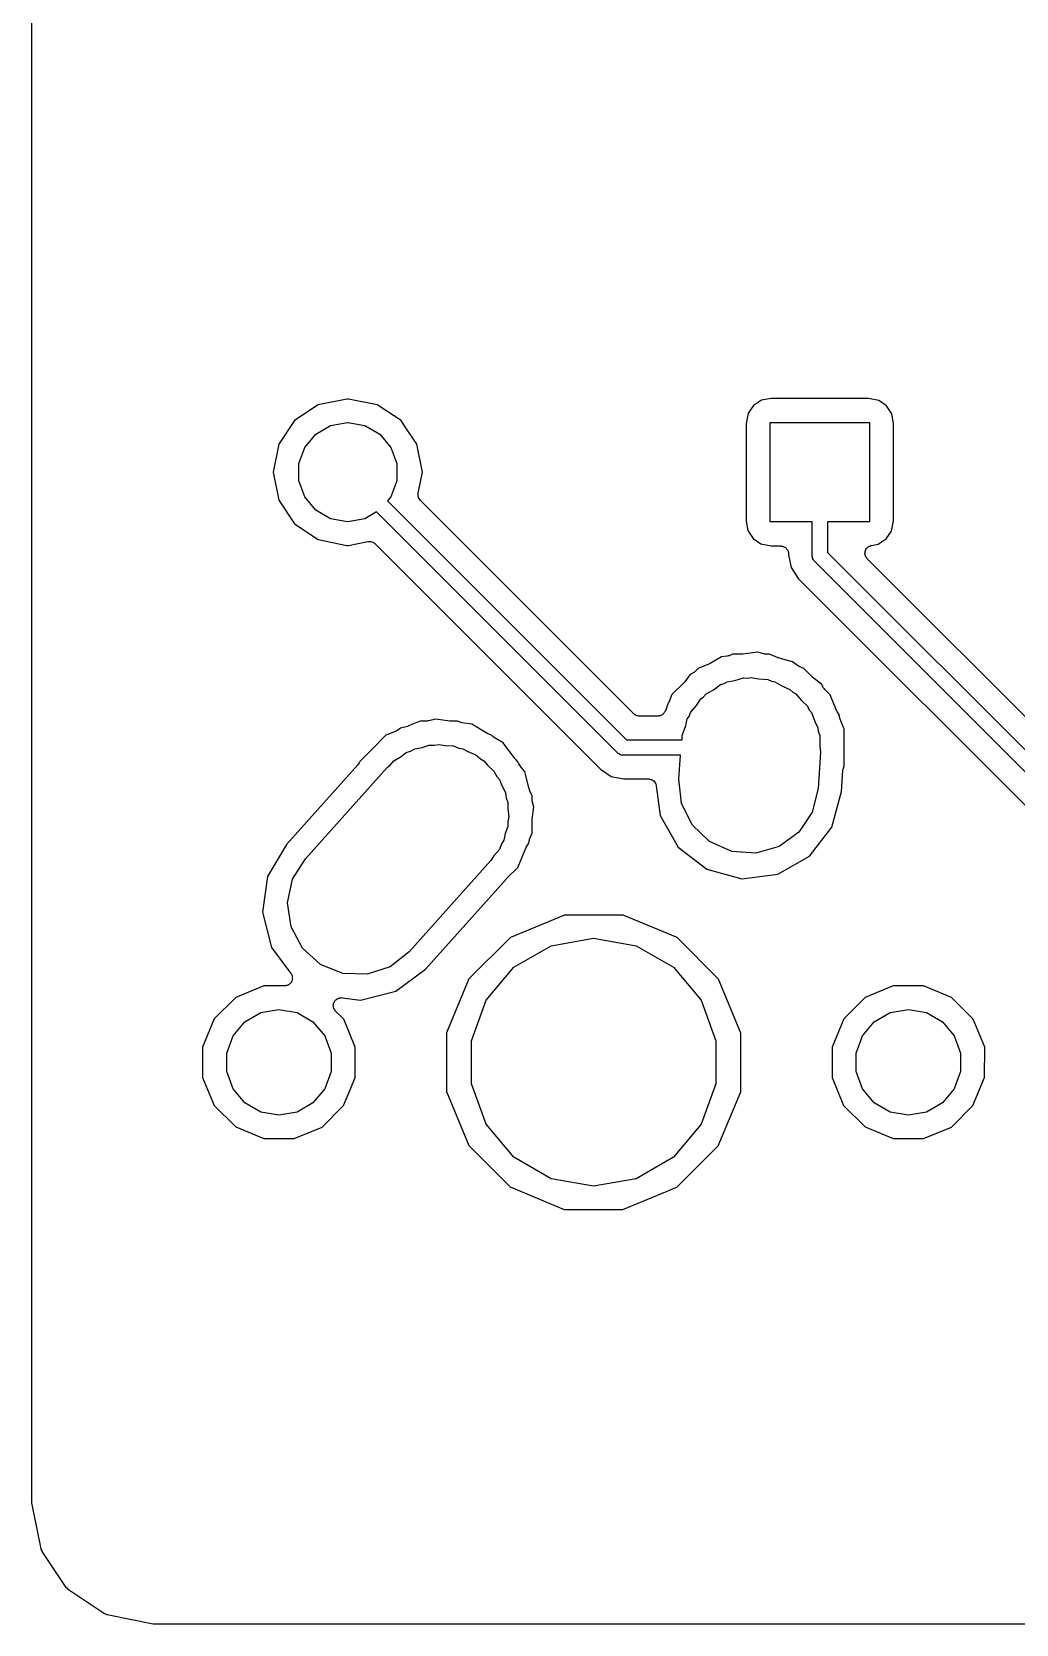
# Model space of a CAD drawing. Extents: x 29 to 257, y -104 to -29.
# Drawn here: x 29.03 to 44.92, y -104.32 to -78.62 of the extents above; entities that cross this region are included whole.
import ezdxf

# ---------------------------------------------------------------- set-up
doc = ezdxf.new("R2010")
doc.units = 0
doc.header["$MEASUREMENT"] = 0
doc.layers.add('BLACK', color=7, linetype='CONTINUOUS')

msp = doc.modelspace()

# ---------------------------------------------------------------- linework, layer by layer
at = {"layer": 'Black'}
for p, q in [((29.031, -79.0512), (29.031, -76.4691)), ((29.031, -85.725), (29.031, -79.0512)), ((34.1181, -84.544), (33.6546, -84.6362)), ((34.1444, -84.544), (34.1181, -84.544)), ((34.6079, -84.6362), (34.1444, -84.544)), ((40.9631, -84.534), (40.8109, -84.5627)), ((42.5385, -84.534), (40.9631, -84.534)), ((42.7023, -84.5672), (42.5385, -84.534)), ((33.6546, -84.6362), (33.2723, -84.8917)), ((34.9902, -84.8917), (34.6079, -84.6362)), ((40.5935, -84.7739), (40.5603, -84.9377)), ((40.6804, -84.6466), (40.5935, -84.7739)), ((40.8109, -84.5627), (40.6804, -84.6466)), ((42.8296, -84.6542), (42.7023, -84.5672)), ((42.9136, -84.7846), (42.8296, -84.6542)), ((42.9422, -84.9368), (42.9136, -84.7846)), ((33.2723, -84.8917), (33.0168, -85.274)), ((33.614, -85.1122), (33.8546, -84.9732)), ((33.8546, -84.9732), (34.1282, -84.925)), ((34.1282, -84.925), (34.1343, -84.925)), ((34.1343, -84.925), (34.4079, -84.9732)), ((34.4079, -84.9732), (34.6485, -85.1122)), ((35.0596, -84.9956), (34.9902, -84.8917)), ((35.2457, -85.274), (35.0596, -84.9956)), ((40.5603, -84.9377), (40.5603, -86.5132)), ((40.9512, -86.525), (40.9512, -84.925)), ((40.9512, -84.925), (42.5512, -84.925)), ((42.5512, -84.925), (42.5512, -86.525)), ((42.9422, -86.2217), (42.9422, -84.9368)), ((33.0168, -85.274), (32.9271, -85.725)), ((33.3403, -85.5861), (33.4354, -85.325)), ((33.4354, -85.325), (33.614, -85.1122)), ((34.6485, -85.1122), (34.8271, -85.325)), ((34.8271, -85.325), (34.9222, -85.5861)), ((35.3354, -85.725), (35.2457, -85.274)), ((29.031, -95.5191), (29.031, -85.725)), ((32.9271, -85.725), (33.0168, -86.176)), ((33.3403, -85.8639), (33.3403, -85.5861)), ((34.9222, -85.5861), (34.9222, -85.8639)), ((35.2676, -86.0659), (35.3354, -85.725)), ((33.4354, -86.125), (33.3403, -85.8639)), ((34.9222, -85.8639), (34.8271, -86.125)), ((35.2656, -86.1018), (35.2672, -86.0839)), ((35.2672, -86.0839), (35.2676, -86.0659)), ((33.0168, -86.176), (33.2723, -86.5583)), ((33.614, -86.3378), (33.4354, -86.125)), ((33.8546, -86.4768), (33.614, -86.3378)), ((34.8271, -86.125), (34.7728, -86.1898)), ((34.7728, -86.1898), (38.628, -90.045)), ((35.2667, -86.1058), (35.2656, -86.1018)), ((35.2666, -86.11), (35.2667, -86.1058)), ((35.2724, -86.127), (35.2666, -86.11)), ((35.277, -86.1444), (35.2724, -86.127)), ((35.2794, -86.1478), (35.277, -86.1444)), ((35.2808, -86.1518), (35.2794, -86.1478)), ((35.292, -86.1658), (35.2808, -86.1518)), ((35.3023, -86.1805), (35.292, -86.1658)), ((38.7486, -89.6268), (35.3023, -86.1805)), ((42.9422, -86.5123), (42.9422, -86.2217)), ((33.2723, -86.5583), (33.6546, -86.8138)), ((34.1282, -86.525), (33.8546, -86.4768)), ((34.1343, -86.525), (34.1282, -86.525)), ((34.4079, -86.4768), (34.1343, -86.525)), ((34.597, -86.3676), (34.4079, -86.4768)), ((38.4879, -90.2584), (34.597, -86.3676)), ((40.5603, -86.5132), (40.5889, -86.6654)), ((41.6262, -86.525), (40.9512, -86.525)), ((41.6262, -87.0725), (41.6262, -86.525)), ((42.5512, -86.525), (41.8762, -86.525)), ((41.8762, -86.525), (41.8762, -87.0207)), ((42.909, -86.6761), (42.9422, -86.5123)), ((33.6546, -86.8138), (34.1181, -86.906)), ((34.1444, -86.906), (34.455, -86.8442)), ((34.455, -86.8442), (34.473, -86.8438)), ((34.473, -86.8438), (34.4909, -86.8422)), ((34.4909, -86.8422), (34.4949, -86.8433)), ((34.4949, -86.8433), (34.4991, -86.8432)), ((34.4991, -86.8432), (34.5161, -86.849)), ((34.5161, -86.849), (34.5335, -86.8537)), ((34.5335, -86.8537), (34.5369, -86.8561)), ((34.5369, -86.8561), (34.5409, -86.8574)), ((34.5409, -86.8574), (34.5549, -86.8687)), ((34.5549, -86.8687), (34.5696, -86.879)), ((40.5889, -86.6654), (40.6729, -86.7958)), ((40.6729, -86.7958), (40.8002, -86.8828)), ((42.6916, -86.8873), (42.8221, -86.8034)), ((42.8221, -86.8034), (42.909, -86.6761)), ((34.1181, -86.906), (34.1444, -86.906)), ((34.5696, -86.879), (38.2096, -90.519)), ((40.8002, -86.8828), (40.964, -86.916)), ((40.964, -86.916), (41.1182, -86.916)), ((41.1182, -86.916), (41.1292, -86.9179)), ((41.1292, -86.9179), (41.1403, -86.9179)), ((41.1403, -86.9179), (41.1507, -86.9217)), ((41.1507, -86.9217), (41.1617, -86.9236)), ((41.1617, -86.9236), (41.1713, -86.9292)), ((41.1713, -86.9292), (41.1818, -86.933)), ((41.1818, -86.933), (41.1903, -86.9401)), ((41.1903, -86.9401), (41.1999, -86.9457)), ((41.1999, -86.9457), (41.207, -86.9542)), ((41.207, -86.9542), (41.2155, -86.9613)), ((41.2155, -86.9613), (41.2211, -86.9709)), ((41.2211, -86.9709), (41.2282, -86.9795)), ((41.2282, -86.9795), (41.232, -86.9899)), ((41.232, -86.9899), (41.2376, -86.9995)), ((41.2376, -86.9995), (41.2395, -87.0105)), ((41.2395, -87.0105), (41.2433, -87.0209)), ((41.2433, -87.0209), (41.2433, -87.032)), ((41.2433, -87.032), (41.2452, -87.043)), ((41.2452, -87.043), (41.2452, -87.06)), ((41.2452, -87.06), (41.2861, -87.2652)), ((41.6272, -87.0779), (41.6262, -87.0725)), ((41.6267, -87.0834), (41.6272, -87.0779)), ((41.631, -87.0992), (41.6267, -87.0834)), ((41.6338, -87.1153), (41.631, -87.0992)), ((41.6365, -87.12), (41.6338, -87.1153)), ((41.638, -87.1253), (41.6365, -87.12)), ((41.6473, -87.1387), (41.638, -87.1253)), ((41.8762, -87.0207), (47.7134, -92.8579)), ((42.4795, -87.034), (42.4823, -87.0169)), ((42.4804, -87.0388), (42.4795, -87.034)), ((42.48, -87.0436), (42.4804, -87.0388)), ((42.4845, -87.0603), (42.48, -87.0436)), ((42.4823, -87.0169), (42.4838, -86.9997)), ((42.4838, -86.9997), (42.4859, -86.9953)), ((42.4877, -87.0774), (42.4845, -87.0603)), ((42.4859, -86.9953), (42.4867, -86.9905)), ((42.4867, -86.9905), (42.4952, -86.9754)), ((42.4901, -87.0815), (42.4877, -87.0774)), ((42.4914, -87.0862), (42.4901, -87.0815)), ((42.5013, -87.1004), (42.4914, -87.0862)), ((42.4952, -86.9754), (42.5025, -86.9597)), ((42.5102, -87.1153), (42.5013, -87.1004)), ((42.5025, -86.9597), (42.5059, -86.9563)), ((42.5059, -86.9563), (42.5083, -86.952)), ((42.5083, -86.952), (42.5214, -86.9408)), ((42.5139, -87.1184), (42.5102, -87.1153)), ((42.5167, -87.1224), (42.5139, -87.1184)), ((46.3122, -90.9179), (42.5167, -87.1224)), ((42.5214, -86.9408), (42.5337, -86.9285)), ((42.5337, -86.9285), (42.5381, -86.9265)), ((42.5381, -86.9265), (42.5417, -86.9233)), ((42.5417, -86.9233), (42.5579, -86.9172)), ((42.5579, -86.9172), (42.5736, -86.9099)), ((42.5736, -86.9099), (42.5785, -86.9095)), ((42.5785, -86.9095), (42.583, -86.9077)), ((42.583, -86.9077), (42.6916, -86.8873)), ((41.2861, -87.2652), (41.4023, -87.4391)), ((41.6555, -87.1529), (41.6473, -87.1387)), ((41.6597, -87.1564), (41.6555, -87.1529)), ((41.6629, -87.1609), (41.6597, -87.1564)), ((47.5, -92.998), (41.6629, -87.1609)), ((41.4023, -87.4391), (47.0818, -93.1186)), ((40.3418, -88.6637), (40.2853, -88.6871)), ((40.4927, -88.6639), (40.3418, -88.6637)), ((40.5008, -88.6625), (40.4927, -88.6639)), ((40.509, -88.6628), (40.5008, -88.6625)), ((40.746, -88.6325), (40.509, -88.6628)), ((40.8466, -88.6598), (40.746, -88.6325)), ((40.8633, -88.6613), (40.8466, -88.6598)), ((40.8798, -88.6642), (40.8633, -88.6613)), ((40.9409, -88.6643), (40.8798, -88.6642)), ((41.0803, -88.7222), (40.9409, -88.6643)), ((39.788, -88.8925), (39.7296, -88.9509)), ((39.9682, -88.8181), (39.788, -88.8925)), ((39.9751, -88.8137), (39.9682, -88.8181)), ((39.9828, -88.8109), (39.9751, -88.8137)), ((40.1642, -88.707), (39.9828, -88.8109)), ((40.2529, -88.6957), (40.1642, -88.707)), ((40.2689, -88.6907), (40.2529, -88.6957)), ((40.2853, -88.6871), (40.2689, -88.6907)), ((41.0883, -88.7239), (41.0803, -88.7222)), ((41.0957, -88.7274), (41.0883, -88.7239)), ((41.3122, -88.7862), (41.0957, -88.7274)), ((41.3889, -88.8455), (41.3122, -88.7862)), ((41.4038, -88.8533), (41.3889, -88.8455)), ((41.4179, -88.8623), (41.4038, -88.8533)), ((41.4942, -88.894), (41.4179, -88.8623)), ((41.6319, -89.032), (41.4942, -88.894)), ((39.5595, -89.1207), (39.364, -89.3158)), ((39.5642, -89.114), (39.5595, -89.1207)), ((39.5702, -89.1085), (39.5642, -89.114)), ((39.6551, -88.9986), (39.5702, -89.1085)), ((39.703, -88.9712), (39.6551, -88.9986)), ((39.7158, -88.9605), (39.703, -88.9712)), ((39.7296, -88.9509), (39.7158, -88.9605)), ((40.0337, -89.2358), (40.1462, -89.1539)), ((40.1462, -89.1539), (40.2048, -89.1371)), ((40.2048, -89.1371), (40.2538, -89.1088)), ((40.2538, -89.1088), (40.381, -89.0864)), ((40.381, -89.0864), (40.5217, -89.0459)), ((40.5217, -89.0459), (40.5856, -89.0503)), ((40.5856, -89.0503), (40.64, -89.0407)), ((40.64, -89.0407), (40.7642, -89.0626)), ((40.7642, -89.0626), (40.9115, -89.0728)), ((40.9115, -89.0728), (40.9705, -89.099)), ((40.9705, -89.099), (41.0262, -89.1088)), ((41.0262, -89.1088), (41.1382, -89.1734)), ((41.1382, -89.1734), (41.2686, -89.2313)), ((41.6386, -89.0367), (41.6319, -89.032)), ((41.6441, -89.0427), (41.6386, -89.0367)), ((41.7764, -89.1449), (41.6441, -89.0427)), ((41.8107, -89.2048), (41.7764, -89.1449)), ((39.3171, -89.4289), (39.3081, -89.443)), ((39.364, -89.3158), (39.3171, -89.4289)), ((39.7596, -89.4891), (39.8304, -89.3839)), ((39.8304, -89.3839), (39.8752, -89.3512)), ((39.8752, -89.3512), (39.9141, -89.3049)), ((39.9141, -89.3049), (40.0337, -89.2358)), ((41.2686, -89.2313), (41.3135, -89.2747)), ((41.3135, -89.2747), (41.3659, -89.3049)), ((41.3659, -89.3049), (41.4547, -89.4107)), ((41.4547, -89.4107), (41.5499, -89.5025)), ((41.8214, -89.2177), (41.8107, -89.2048)), ((41.831, -89.2314), (41.8214, -89.2177)), ((41.9175, -89.318), (41.831, -89.2314)), ((42.0229, -89.5733), (41.9175, -89.318)), ((38.7532, -89.63), (38.7486, -89.6268)), ((38.7568, -89.6343), (38.7532, -89.63)), ((38.7712, -89.6426), (38.7568, -89.6343)), ((38.7848, -89.6521), (38.7712, -89.6426)), ((38.7902, -89.6535), (38.7848, -89.6521)), ((38.795, -89.6563), (38.7902, -89.6535)), ((38.8113, -89.6592), (38.795, -89.6563)), ((38.8274, -89.6635), (38.8113, -89.6592)), ((38.8329, -89.663), (38.8274, -89.6635)), ((38.8384, -89.664), (38.8329, -89.663)), ((39.1347, -89.664), (38.8384, -89.664)), ((39.1428, -89.6626), (39.1347, -89.664)), ((39.1511, -89.6629), (39.1428, -89.6626)), ((39.1644, -89.6588), (39.1511, -89.6629)), ((39.1781, -89.6563), (39.1644, -89.6588)), ((39.1853, -89.6522), (39.1781, -89.6563)), ((39.1932, -89.6497), (39.1853, -89.6522)), ((39.2042, -89.6412), (39.1932, -89.6497)), ((39.2163, -89.6343), (39.2042, -89.6412)), ((39.2216, -89.6279), (39.2163, -89.6343)), ((39.2282, -89.6229), (39.2216, -89.6279)), ((39.2357, -89.6112), (39.2282, -89.6229)), ((39.2446, -89.6005), (39.2357, -89.6112)), ((39.2475, -89.5927), (39.2446, -89.6005)), ((39.2519, -89.5857), (39.2475, -89.5927)), ((39.2809, -89.5161), (39.2519, -89.5857)), ((39.2826, -89.5081), (39.2809, -89.5161)), ((39.2861, -89.5007), (39.2826, -89.5081)), ((39.2964, -89.4628), (39.2861, -89.5007)), ((39.3003, -89.4578), (39.2964, -89.4628)), ((39.3081, -89.443), (39.3003, -89.4578)), ((39.6122, -89.708), (39.6393, -89.6678)), ((39.6393, -89.6678), (39.662, -89.6054)), ((39.662, -89.6054), (39.7596, -89.4891)), ((41.5499, -89.5025), (41.5753, -89.5545)), ((41.5753, -89.5545), (41.618, -89.6054)), ((41.618, -89.6054), (41.6699, -89.748)), ((42.0273, -89.5802), (42.0229, -89.5733)), ((42.0301, -89.5879), (42.0273, -89.5802)), ((42.068, -89.654), (42.0301, -89.5879)), ((42.0711, -89.6782), (42.068, -89.654)), ((42.076, -89.6942), (42.0711, -89.6782)), ((42.0797, -89.7105), (42.076, -89.6942)), ((34.9137, -89.9041), (34.748, -89.9725)), ((34.9272, -89.8955), (34.9137, -89.9041)), ((34.9414, -89.8883), (34.9272, -89.8955)), ((34.9846, -89.856), (34.9414, -89.8883)), ((35.0955, -89.8276), (34.9846, -89.856)), ((35.1037, -89.8239), (35.0955, -89.8276)), ((35.1126, -89.8219), (35.1037, -89.8239)), ((35.3018, -89.7437), (35.1126, -89.8219)), ((35.4068, -89.7438), (35.3018, -89.7437)), ((35.4225, -89.7411), (35.4068, -89.7438)), ((35.4384, -89.7399), (35.4225, -89.7411)), ((35.5529, -89.7106), (35.4384, -89.7399)), ((35.7785, -89.7429), (35.5529, -89.7106)), ((35.7875, -89.7426), (35.7785, -89.7429)), ((35.7964, -89.7442), (35.7875, -89.7426)), ((35.9009, -89.7443), (35.7964, -89.7442)), ((35.9454, -89.7628), (35.9009, -89.7443)), ((35.961, -89.7662), (35.9454, -89.7628)), ((35.9761, -89.7712), (35.961, -89.7662)), ((36.1336, -89.7937), (35.9761, -89.7712)), ((36.3918, -89.9467), (36.1336, -89.7937)), ((36.4002, -89.9499), (36.3918, -89.9467)), ((36.4078, -89.9548), (36.4002, -89.9499)), ((39.5279, -89.9739), (39.5855, -89.8156)), ((39.5855, -89.8156), (39.6122, -89.708)), ((41.6699, -89.748), (41.7215, -89.8535)), ((41.7215, -89.8535), (41.7269, -89.9046)), ((41.7269, -89.9046), (41.7521, -89.9739)), ((42.1463, -89.8718), (42.0797, -89.7105)), ((42.1457, -90.4709), (42.1463, -89.8718)), ((34.5091, -90.2108), (34.5063, -90.213)), ((34.5094, -90.2104), (34.5091, -90.2108)), ((34.5104, -90.2097), (34.5094, -90.2104)), ((34.748, -89.9725), (34.5104, -90.2097)), ((35.1434, -90.2294), (35.2138, -90.1888)), ((35.2138, -90.1888), (35.3308, -90.1682)), ((35.3308, -90.1682), (35.4469, -90.1302)), ((35.4469, -90.1302), (35.5302, -90.133)), ((35.5302, -90.133), (35.6, -90.1207)), ((35.6, -90.1207), (35.7021, -90.1387)), ((35.7021, -90.1387), (35.8374, -90.1432)), ((35.8374, -90.1432), (35.9232, -90.1777)), ((35.9232, -90.1777), (35.9862, -90.1888)), ((35.9862, -90.1888), (36.0674, -90.2357)), ((36.4542, -89.974), (36.4078, -89.9548)), ((36.4665, -89.9864), (36.4542, -89.974)), ((36.4796, -89.9956), (36.4665, -89.9864)), ((36.4917, -90.0059), (36.4796, -89.9956)), ((36.6383, -90.0928), (36.4917, -90.0059)), ((36.8303, -90.349), (36.6383, -90.0928)), ((38.628, -90.045), (39.5279, -90.045)), ((39.5279, -90.045), (39.5279, -89.9739)), ((41.7521, -89.9739), (41.7521, -90.1424)), ((41.7521, -90.1424), (41.7627, -90.242)), ((34.2931, -90.4515), (33.1432, -91.733)), ((34.3044, -90.4333), (34.2931, -90.4515)), ((34.3159, -90.4153), (34.3044, -90.4333)), ((34.324, -90.3958), (34.3159, -90.4153)), ((34.5042, -90.2159), (34.324, -90.3958)), ((34.5063, -90.213), (34.5042, -90.2159)), ((34.768, -90.4927), (34.8137, -90.4569)), ((34.8137, -90.4569), (34.8741, -90.3849)), ((34.8741, -90.3849), (34.9932, -90.3162)), ((34.9932, -90.3162), (35.0755, -90.2516)), ((35.0755, -90.2516), (35.1434, -90.2294)), ((36.0674, -90.2357), (36.1999, -90.2889)), ((36.1999, -90.2889), (36.2725, -90.3541)), ((36.2725, -90.3541), (36.3259, -90.3849)), ((36.3259, -90.3849), (36.3839, -90.4541)), ((36.3839, -90.4541), (36.4907, -90.5499)), ((36.8368, -90.3551), (36.8303, -90.349)), ((36.842, -90.3625), (36.8368, -90.3551)), ((36.8775, -90.398), (36.842, -90.3625)), ((36.8841, -90.4142), (36.8775, -90.398)), ((36.8927, -90.4276), (36.8841, -90.4142)), ((36.8999, -90.4419), (36.8927, -90.4276)), ((36.9901, -90.5622), (36.8999, -90.4419)), ((38.4924, -90.2615), (38.4879, -90.2584)), ((38.4959, -90.2658), (38.4924, -90.2615)), ((38.51, -90.2739), (38.4959, -90.2658)), ((38.5234, -90.2833), (38.51, -90.2739)), ((38.5287, -90.2847), (38.5234, -90.2833)), ((38.5335, -90.2875), (38.5287, -90.2847)), ((38.5496, -90.2903), (38.5335, -90.2875)), ((38.5654, -90.2945), (38.5496, -90.2903)), ((38.5708, -90.294), (38.5654, -90.2945)), ((38.5763, -90.295), (38.5708, -90.294)), ((39.5037, -90.295), (38.5763, -90.295)), ((39.4773, -90.678), (39.5037, -90.295)), ((41.7627, -90.242), (41.722, -90.8328)), ((33.4473, -91.9647), (34.768, -90.4927)), ((36.4907, -90.5499), (36.5368, -90.6363)), ((36.5368, -90.6363), (36.578, -90.6854)), ((36.578, -90.6854), (36.6101, -90.7734)), ((37.0607, -90.8382), (36.9901, -90.5622)), ((38.2096, -90.519), (38.3836, -90.6352)), ((38.3836, -90.6352), (38.5888, -90.676)), ((38.5888, -90.676), (38.9847, -90.676)), ((38.9847, -90.676), (38.9876, -90.6765)), ((38.9876, -90.6765), (38.9906, -90.6761)), ((38.9906, -90.6761), (39.0093, -90.6803)), ((39.0093, -90.6803), (39.0281, -90.6837)), ((39.0281, -90.6837), (39.0307, -90.6852)), ((39.0307, -90.6852), (39.0337, -90.6858)), ((39.0337, -90.6858), (39.0497, -90.6962)), ((39.0497, -90.6962), (39.0663, -90.7057)), ((39.0663, -90.7057), (39.0682, -90.708)), ((39.0682, -90.708), (39.0708, -90.7097)), ((39.0708, -90.7097), (39.0824, -90.7249)), ((39.0824, -90.7249), (39.0946, -90.7395)), ((39.5185, -91.0665), (39.4773, -90.678)), ((42.1007, -90.8787), (42.124, -90.5405)), ((42.124, -90.5405), (42.129, -90.5205)), ((42.129, -90.5205), (42.1334, -90.5005)), ((42.1334, -90.5005), (42.1457, -90.4709)), ((36.6101, -90.7734), (36.6747, -90.8945)), ((36.6747, -90.8945), (36.6879, -90.9873)), ((37.0644, -90.8464), (37.0607, -90.8382)), ((37.0664, -90.8552), (37.0644, -90.8464)), ((37.1063, -90.9518), (37.0664, -90.8552)), ((37.1062, -91), (37.1063, -90.9518)), ((39.0946, -90.7395), (39.0957, -90.7423)), ((39.0957, -90.7423), (39.0975, -90.7447)), ((39.0975, -90.7447), (39.1032, -90.763)), ((39.1032, -90.763), (39.1097, -90.7809)), ((39.1097, -90.7809), (39.1097, -90.784)), ((39.1097, -90.784), (39.1106, -90.7869)), ((39.1106, -90.7869), (39.172, -91.266)), ((41.722, -90.8328), (41.6278, -91.212)), ((41.9436, -91.4572), (42.1007, -90.8787)), ((36.6879, -90.9873), (36.7121, -91.0539)), ((36.7121, -91.0539), (36.7121, -91.1576)), ((36.7121, -91.1576), (36.7298, -91.2813)), ((37.109, -91.0157), (37.1062, -91)), ((37.1072, -91.3283), (37.1355, -91.1306)), ((37.1102, -91.0316), (37.109, -91.0157)), ((37.1355, -91.1306), (37.1102, -91.0316)), ((39.6901, -91.4175), (39.5185, -91.0665)), ((41.6278, -91.212), (41.4096, -91.5361)), ((36.7121, -91.4461), (36.6715, -91.5578)), ((36.7298, -91.2813), (36.7121, -91.3649)), ((36.7121, -91.3649), (36.7121, -91.4461)), ((37.1057, -91.5509), (37.1059, -91.3462)), ((37.1059, -91.3462), (37.1075, -91.3373)), ((37.1075, -91.3373), (37.1072, -91.3283)), ((39.172, -91.266), (39.4636, -91.7751)), ((39.9714, -91.6887), (39.6901, -91.4175)), ((41.5849, -91.9214), (41.9436, -91.4572)), ((33.1432, -91.733), (32.8377, -92.2487)), ((36.6101, -91.7264), (36.578, -91.8146)), ((36.6492, -91.6636), (36.6101, -91.7264)), ((36.6715, -91.5578), (36.6492, -91.6636)), ((37.0128, -91.7781), (37.0523, -91.7113)), ((37.0523, -91.7113), (37.057, -91.6786)), ((37.057, -91.6786), (37.062, -91.6634)), ((37.062, -91.6634), (37.0655, -91.6479)), ((37.0655, -91.6479), (37.1057, -91.5509)), ((40.3285, -91.8472), (39.9714, -91.6887)), ((41.4096, -91.5361), (41.0938, -91.7661)), ((33.2408, -92.2964), (33.4473, -91.9647)), ((36.4427, -91.9953), (35.122, -93.4673)), ((36.4896, -91.92), (36.4427, -91.9953)), ((36.578, -91.8146), (36.4896, -91.92)), ((36.876, -92.1042), (37.0047, -91.7941)), ((37.0047, -91.7941), (37.0096, -91.7865)), ((37.0096, -91.7865), (37.0128, -91.7781)), ((39.4636, -91.7751), (39.9278, -92.1338)), ((40.7183, -91.8741), (40.3285, -91.8472)), ((41.0938, -91.7661), (40.7183, -91.8741)), ((41.0758, -92.213), (41.5849, -91.9214)), ((32.8377, -92.2487), (32.7545, -92.8294)), ((36.6957, -92.2841), (36.876, -92.1042)), ((39.9278, -92.1338), (40.494, -92.2875)), ((40.494, -92.2875), (41.0758, -92.213)), ((33.1602, -92.6787), (33.2408, -92.2964)), ((35.3851, -93.7446), (36.6909, -92.2892)), ((36.6909, -92.2892), (36.6937, -92.287)), ((36.6937, -92.287), (36.6957, -92.2841)), ((33.2153, -93.0655), (33.1602, -92.6787)), ((32.7545, -92.8294), (32.8999, -93.3978)), ((37.6297, -92.8747), (36.7565, -93.2355)), ((38.5745, -92.8755), (37.6297, -92.8747)), ((39.447, -93.2378), (38.5745, -92.8755)), ((33.3993, -93.4101), (33.2153, -93.0655)), ((36.7565, -93.2355), (36.0878, -93.903)), ((37.4154, -93.3692), (38.1, -93.2485)), ((38.1, -93.2485), (38.7846, -93.3692)), ((40.1145, -93.9065), (39.447, -93.2378)), ((32.8999, -93.3978), (33.2126, -93.815)), ((33.6901, -93.6711), (33.3993, -93.4101)), ((35.122, -93.4673), (34.8145, -93.7084)), ((36.8134, -93.7167), (37.4154, -93.3692)), ((38.7846, -93.3692), (39.3865, -93.7167)), ((34.0526, -93.8168), (33.6901, -93.6711)), ((34.8145, -93.7084), (34.4431, -93.8298)), ((34.9054, -94.104), (35.3851, -93.7446)), ((36.3666, -94.2492), (36.8134, -93.7167)), ((39.3865, -93.7167), (39.8334, -94.2492)), ((32.776, -94.0179), (32.3231, -94.205)), ((33.1109, -94.0182), (32.776, -94.0179)), ((33.1184, -94.0168), (33.1109, -94.0182)), ((33.1261, -94.0173), (33.1184, -94.0168)), ((33.14, -94.0131), (33.1261, -94.0173)), ((33.1543, -94.0106), (33.14, -94.0131)), ((33.161, -94.0067), (33.1543, -94.0106)), ((33.1683, -94.0045), (33.161, -94.0067)), ((33.1799, -93.9958), (33.1683, -94.0045)), ((33.1925, -93.9885), (33.1799, -93.9958)), ((33.1975, -93.9827), (33.1925, -93.9885)), ((33.2036, -93.978), (33.1975, -93.9827)), ((33.2116, -93.9659), (33.2036, -93.978)), ((33.2209, -93.9548), (33.2116, -93.9659)), ((33.2126, -93.815), (33.2161, -93.8219)), ((33.2161, -93.8219), (33.221, -93.8278)), ((33.2235, -93.9476), (33.2209, -93.9548)), ((33.221, -93.8278), (33.226, -93.8414)), ((33.2277, -93.9411), (33.2235, -93.9476)), ((33.226, -93.8414), (33.2325, -93.8544)), ((33.231, -93.927), (33.2277, -93.9411)), ((33.236, -93.9133), (33.231, -93.927)), ((33.2325, -93.8544), (33.2334, -93.862)), ((33.2334, -93.862), (33.2361, -93.8692)), ((33.2361, -93.8692), (33.236, -93.8837)), ((33.236, -93.8837), (33.2378, -93.8982)), ((33.2378, -93.8982), (33.236, -93.9057)), ((33.236, -93.9057), (33.236, -93.9133)), ((34.4431, -93.8298), (34.0526, -93.8168)), ((36.0878, -93.903), (35.7255, -94.7755)), ((40.4753, -94.7797), (40.1145, -93.9065)), ((42.936, -94.0179), (42.4831, -94.205)), ((43.4261, -94.0183), (42.936, -94.0179)), ((43.8787, -94.2063), (43.4261, -94.0183)), ((32.3231, -94.205), (31.9763, -94.5513)), ((33.8977, -94.3371), (33.9004, -94.3186)), ((33.9004, -94.3186), (33.902, -94.3)), ((33.902, -94.3), (33.9035, -94.2969)), ((33.9035, -94.2969), (33.904, -94.2934)), ((33.904, -94.2934), (33.9128, -94.277)), ((33.9128, -94.277), (33.9207, -94.26)), ((33.9207, -94.26), (33.9232, -94.2576)), ((33.9232, -94.2576), (33.9248, -94.2545)), ((33.9248, -94.2545), (33.9387, -94.2421)), ((33.9387, -94.2421), (33.9519, -94.2289)), ((33.9519, -94.2289), (33.9551, -94.2274)), ((33.9551, -94.2274), (33.9577, -94.2251)), ((33.9577, -94.2251), (33.975, -94.2181)), ((33.975, -94.2181), (33.9919, -94.2103)), ((33.9919, -94.2103), (33.9954, -94.21)), ((33.9954, -94.21), (33.9986, -94.2087)), ((33.9986, -94.2087), (34.0173, -94.2081)), ((34.0173, -94.2081), (34.0359, -94.2065)), ((34.0359, -94.2065), (34.0392, -94.2074)), ((34.0392, -94.2074), (34.0427, -94.2073)), ((34.0427, -94.2073), (34.3371, -94.2494)), ((34.3371, -94.2494), (34.9054, -94.104)), ((36.1289, -94.9024), (36.3666, -94.2492)), ((39.8334, -94.2492), (40.0711, -94.9024)), ((42.4831, -94.205), (42.1363, -94.5513)), ((44.225, -94.5531), (43.8787, -94.2063)), ((31.9763, -94.5513), (31.7883, -95.0039)), ((32.471, -94.5957), (32.7279, -94.4474)), ((32.7279, -94.4474), (33.02, -94.3958)), ((33.02, -94.3958), (33.3121, -94.4474)), ((33.3121, -94.4474), (33.569, -94.5957)), ((33.8985, -94.3405), (33.8977, -94.3371)), ((33.8981, -94.3439), (33.8985, -94.3405)), ((33.903, -94.362), (33.8981, -94.3439)), ((33.9068, -94.3802), (33.903, -94.362)), ((33.9086, -94.3832), (33.9068, -94.3802)), ((33.9095, -94.3865), (33.9086, -94.3832)), ((33.9202, -94.4019), (33.9095, -94.3865)), ((33.9301, -94.4177), (33.9202, -94.4019)), ((33.9328, -94.4199), (33.9301, -94.4177)), ((33.9348, -94.4227), (33.9328, -94.4199)), ((34.065, -94.5531), (33.9348, -94.4227)), ((34.2521, -95.006), (34.065, -94.5531)), ((42.1363, -94.5513), (41.9483, -95.0039)), ((42.631, -94.5957), (42.8879, -94.4474)), ((42.8879, -94.4474), (43.18, -94.3958)), ((43.18, -94.3958), (43.4721, -94.4474)), ((43.4721, -94.4474), (43.729, -94.5957)), ((44.4121, -95.006), (44.225, -94.5531)), ((32.1788, -95.1017), (32.2803, -94.8229)), ((32.2803, -94.8229), (32.471, -94.5957)), ((33.569, -94.5957), (33.7597, -94.8229)), ((33.7597, -94.8229), (33.8612, -95.1017)), ((35.7255, -94.7755), (35.7247, -95.7203)), ((40.4747, -95.519), (40.4753, -94.7797)), ((42.3388, -95.1017), (42.4403, -94.8229)), ((42.4403, -94.8229), (42.631, -94.5957)), ((43.729, -94.5957), (43.9197, -94.8229)), ((43.9197, -94.8229), (44.0212, -95.1017)), ((31.7883, -95.0039), (31.7879, -95.494)), ((34.2517, -95.4961), (34.2521, -95.006)), ((36.1289, -95.5976), (36.1289, -94.9024)), ((40.0711, -94.9024), (40.0711, -95.5976)), ((41.9483, -95.0039), (41.9479, -95.494)), ((44.4117, -95.4961), (44.4121, -95.006)), ((32.1788, -95.3983), (32.1788, -95.1017)), ((33.8612, -95.1017), (33.8612, -95.3983)), ((42.3388, -95.3983), (42.3388, -95.1017)), ((44.0212, -95.1017), (44.0212, -95.3983)), ((29.031, -102.336), (29.031, -95.5191)), ((31.7879, -95.494), (31.975, -95.9469)), ((32.2803, -95.6771), (32.1788, -95.3983)), ((33.8612, -95.3983), (33.7597, -95.6771)), ((34.1684, -95.6968), (34.2517, -95.4961)), ((36.3666, -96.2508), (36.1289, -95.5976)), ((40.0711, -95.5976), (39.8334, -96.2508)), ((40.4745, -95.7245), (40.4747, -95.519)), ((41.9479, -95.494), (42.135, -95.9469)), ((42.4403, -95.6771), (42.3388, -95.3983)), ((44.0212, -95.3983), (43.9197, -95.6771)), ((44.2237, -95.9487), (44.4117, -95.4961)), ((32.471, -95.9043), (32.2803, -95.6771)), ((33.7597, -95.6771), (33.569, -95.9043)), ((34.0637, -95.9487), (34.1684, -95.6968)), ((35.7247, -95.7203), (36.0855, -96.5935)), ((40.1122, -96.597), (40.4745, -95.7245)), ((42.631, -95.9043), (42.4403, -95.6771)), ((43.9197, -95.6771), (43.729, -95.9043)), ((31.975, -95.9469), (32.3213, -96.2937)), ((32.7279, -96.0526), (32.471, -95.9043)), ((33.02, -96.1041), (32.7279, -96.0526)), ((33.3121, -96.0526), (33.02, -96.1041)), ((33.569, -95.9043), (33.3121, -96.0526)), ((33.7169, -96.295), (34.0637, -95.9487)), ((42.135, -95.9469), (42.4813, -96.2937)), ((42.8879, -96.0526), (42.631, -95.9043)), ((43.18, -96.1041), (42.8879, -96.0526)), ((43.4721, -96.0526), (43.18, -96.1041)), ((43.729, -95.9043), (43.4721, -96.0526)), ((43.8769, -96.295), (44.2237, -95.9487)), ((32.3213, -96.2937), (32.7739, -96.4817)), ((33.264, -96.4821), (33.7169, -96.295)), ((36.8134, -96.7832), (36.3666, -96.2508)), ((39.8334, -96.2508), (39.3865, -96.7832)), ((42.4813, -96.2937), (42.9339, -96.4817)), ((43.424, -96.4821), (43.8769, -96.295)), ((32.7739, -96.4817), (33.264, -96.4821)), ((36.0855, -96.5935), (36.753, -97.2622)), ((39.4435, -97.2645), (40.1122, -96.597)), ((42.9339, -96.4817), (43.424, -96.4821)), ((37.4154, -97.1308), (36.8134, -96.7832)), ((39.3865, -96.7832), (38.7846, -97.1308)), ((38.1, -97.2515), (37.4154, -97.1308)), ((38.7846, -97.1308), (38.1, -97.2515)), ((36.753, -97.2622), (37.6255, -97.6245)), ((38.5703, -97.6253), (39.4435, -97.2645)), ((37.6255, -97.6245), (38.5703, -97.6253)), ((29.0332, -102.349), (29.031, -102.336)), ((29.0334, -102.361), (29.0332, -102.349)), ((29.1809, -103.102), (29.0334, -102.361)), ((29.1819, -103.105), (29.1809, -103.102)), ((29.1821, -103.108), (29.1819, -103.105)), ((29.1899, -103.125), (29.1821, -103.108)), ((29.1969, -103.143), (29.1899, -103.125)), ((29.1987, -103.146), (29.1969, -103.143)), ((29.1998, -103.148), (29.1987, -103.146)), ((29.5872, -103.728), (29.1998, -103.148)), ((29.5891, -103.73), (29.5872, -103.728)), ((29.5904, -103.732), (29.5891, -103.73)), ((29.6043, -103.746), (29.5904, -103.732)), ((29.6177, -103.76), (29.6043, -103.746)), ((29.6202, -103.761), (29.6177, -103.76)), ((29.6222, -103.763), (29.6202, -103.761)), ((30.2019, -104.15), (29.6222, -103.763)), ((30.2045, -104.151), (30.2019, -104.15)), ((30.2066, -104.153), (30.2045, -104.151)), ((30.2246, -104.16), (30.2066, -104.153)), ((30.2423, -104.168), (30.2246, -104.16)), ((30.2451, -104.168), (30.2423, -104.168)), ((30.2477, -104.169), (30.2451, -104.168)), ((30.9889, -104.317), (30.2477, -104.169)), ((31.0014, -104.317), (30.9889, -104.317)), ((31.0137, -104.319), (31.0014, -104.317)), ((130.383, -104.319), (31.0137, -104.319))]:
    msp.add_line(p, q, dxfattribs=at)

doc.saveas('drawing.dxf')
